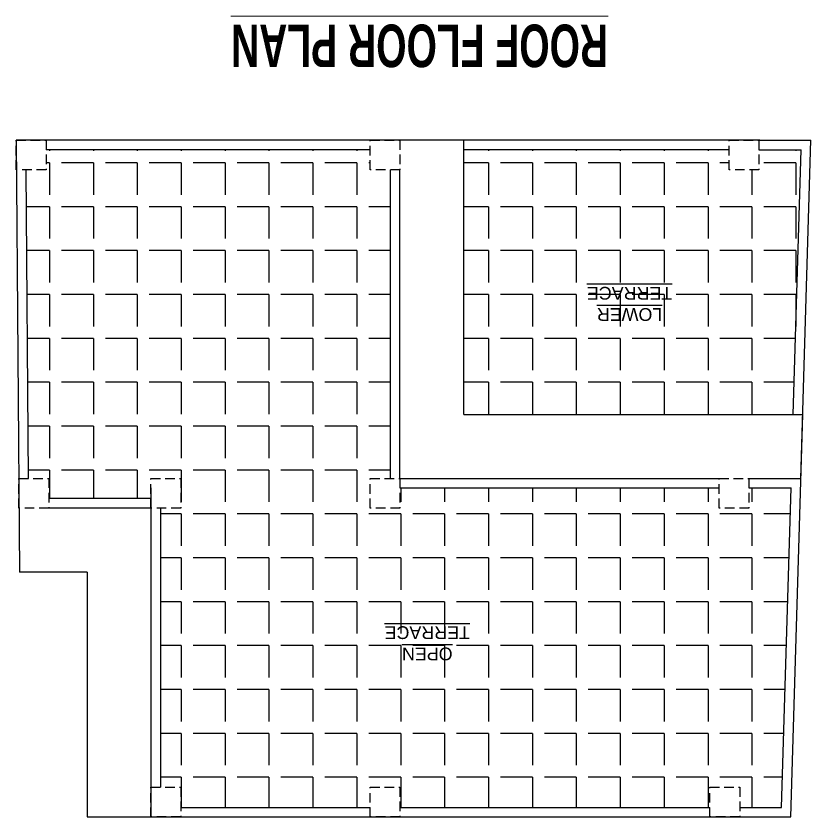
# Model space of a CAD drawing. Header units: inches. Extents: x -9985691 to 3643, y -3270716 to 4788.
# Drawn here: x -4967362 to -4966988.6, y -3264249.7 to -3263873.3 of the extents above; entities that cross this region are included whole.
import ezdxf

# ---------------------------------------------------------------- set-up
doc = ezdxf.new("R2010")
doc.units = ezdxf.units.IN
doc.header["$LTSCALE"] = 2
doc.header["$MEASUREMENT"] = 0
doc.linetypes.add('HIDDEN', pattern=[0.375, 0.25, -0.125])
doc.layers.get('0').update_dxf_attribs({"linetype": 'CONTINUOUS'})
doc.layers.add('A-Hatch', color=7, linetype='CONTINUOUS')
doc.layers.add('TEXT', color=181, linetype='CONTINUOUS', lineweight=25)
doc.layers.add('Text-100.w', color=254, linetype='CONTINUOUS', lineweight=9)
doc.styles.add('Arial', font='arial.ttf', dxfattribs={"width": 0.8, "height": 12})
doc.styles.add('arial.', font='arial.ttf')
pattern_1 = [(180, (-9940425.694, -6528921.072), (1e-12, -20.625), [15, -5.625]), (270, (-9940425.694, -6528921.072), (20.625, 1e-12), [15, -5.625])]

msp = doc.modelspace()

# ---------------------------------------------------------------- hatches: boundary and pattern name
at = {"layer": 'A-Hatch', "ltscale": 0.5}
h = msp.add_hatch(dxfattribs=at)
h.set_pattern_fill('ANGLE', color=256, scale=75, angle=180)
h.set_pattern_definition(pattern_1)
h.paths.add_polyline_path([(-4967195.67, -3264104.62), (-4967195.67, -3264090.62), (-4967186.17, -3264090.62), (-4967186.17, -3263945.62), (-4967195.67, -3263945.62), (-4967195.67, -3263936.12), (-4967347.92, -3263936.12), (-4967347.92, -3263945.62), (-4967357.42, -3263945.62), (-4967356.3, -3264090.62), (-4967346.69, -3264090.62), (-4967346.69, -3264100.12), (-4967298.67, -3264100.12), (-4967298.67, -3264090.62), (-4967284.67, -3264090.62), (-4967284.67, -3264104.62), (-4967294.17, -3264104.62), (-4967294.17, -3264235.74), (-4967284.67, -3264235.74), (-4967284.67, -3264245.24), (-4967195.67, -3264245.24), (-4967195.67, -3264235.74), (-4967181.67, -3264235.74), (-4967181.67, -3264245.24), (-4967036.03, -3264245.24), (-4967036.03, -3264235.74), (-4967022.03, -3264235.74), (-4967022.03, -3264245.24), (-4967002.39, -3264245.24), (-4966997.92, -3264095.12), (-4967017.71, -3264095.12), (-4967017.71, -3264104.62), (-4967031.71, -3264104.62), (-4967031.71, -3264095.12), (-4967181.67, -3264095.12), (-4967181.67, -3264104.62)])
h.paths.add_polyline_path([(-4967147.42, -3264157.28), (-4967190.47, -3264157.28), (-4967190.47, -3264179.75), (-4967147.42, -3264179.75)], flags=24)
h = msp.add_hatch(dxfattribs=at)
h.set_pattern_fill('ANGLE', color=256, scale=75, angle=180)
h.set_pattern_definition(pattern_1)
h.paths.add_polyline_path([(-4966996.9, -3264060.62), (-4966993.19, -3263936.12), (-4967012.99, -3263936.12), (-4967012.99, -3263945.62), (-4967026.99, -3263945.62), (-4967026.99, -3263936.12), (-4967151.67, -3263936.12), (-4967151.67, -3264060.62)])
h.paths.add_polyline_path([(-4967052.38, -3263997.77), (-4967095.43, -3263997.77), (-4967095.43, -3264020.24), (-4967052.38, -3264020.24)], flags=24)

# ---------------------------------------------------------------- linework, layer by layer
at = {"ltscale": 0.5}
for p, q in [((-4967012.57, -3263931.62), (-4967362.03, -3263931.62)), ((-4967362.03, -3263931.62), (-4967360.46, -3264134.62)), ((-4967151.67, -3264060.62), (-4967151.67, -3263931.62)), ((-4967012.57, -3263931.62), (-4966988.56, -3263931.62)), ((-4966993.29, -3264090.62), (-4966988.56, -3263931.62)), ((-4967195.67, -3263936.12), (-4967347.92, -3263936.12)), ((-4967026.99, -3263936.12), (-4967151.67, -3263936.12)), ((-4967012.99, -3263936.12), (-4966993.19, -3263936.12)), ((-4966996.9, -3264060.62), (-4966993.19, -3263936.12)), ((-4967357.42, -3263945.62), (-4967356.3, -3264090.62)), ((-4967186.17, -3264090.62), (-4967186.17, -3263945.62)), ((-4967181.67, -3264090.62), (-4967181.67, -3263945.62)), ((-4967151.67, -3264060.62), (-4966992.39, -3264060.62)), ((-4966998.02, -3264249.74), (-4966992.39, -3264060.62)), ((-4967181.67, -3264090.62), (-4967031.71, -3264090.62)), ((-4967017.71, -3264090.62), (-4966993.29, -3264090.62)), ((-4967298.67, -3264095.12), (-4967298.67, -3264249.74)), ((-4967181.67, -3264095.12), (-4967031.71, -3264095.12)), ((-4967017.71, -3264095.12), (-4966997.92, -3264095.12)), ((-4967002.39, -3264245.24), (-4966997.92, -3264095.12)), ((-4967298.67, -3264100.12), (-4967346.69, -3264100.12)), ((-4967298.67, -3264104.62), (-4967346.8, -3264104.62)), ((-4967294.17, -3264104.62), (-4967294.17, -3264235.74)), ((-4967328.67, -3264134.62), (-4967360.46, -3264134.62)), ((-4967328.67, -3264134.62), (-4967328.67, -3264249.74)), ((-4967284.67, -3264245.24), (-4967195.67, -3264245.24)), ((-4967181.67, -3264245.24), (-4967036.03, -3264245.24)), ((-4967022.03, -3264245.24), (-4967002.39, -3264245.24)), ((-4967328.67, -3264249.74), (-4967022.03, -3264249.74)), ((-4967022.03, -3264249.74), (-4966998.02, -3264249.74))]:
    msp.add_line(p, q, dxfattribs=at)
at = {"linetype": 'HIDDEN', "ltscale": 9}
for points in [[(-4967347.92, -3263945.62), (-4967361.92, -3263945.62), (-4967361.92, -3263931.62), (-4967347.92, -3263931.62)], [(-4967181.67, -3263945.62), (-4967195.67, -3263945.62), (-4967195.67, -3263931.62), (-4967181.67, -3263931.62)], [(-4967012.99, -3263945.62), (-4967026.99, -3263945.62), (-4967026.99, -3263931.62), (-4967012.99, -3263931.62)], [(-4967346.69, -3264104.62), (-4967360.69, -3264104.62), (-4967360.69, -3264090.62), (-4967346.69, -3264090.62)], [(-4967284.67, -3264104.62), (-4967298.67, -3264104.62), (-4967298.67, -3264090.62), (-4967284.67, -3264090.62)], [(-4967181.67, -3264104.62), (-4967195.67, -3264104.62), (-4967195.67, -3264090.62), (-4967181.67, -3264090.62)], [(-4967017.71, -3264104.62), (-4967031.71, -3264104.62), (-4967031.71, -3264090.62), (-4967017.71, -3264090.62)], [(-4967284.67, -3264249.74), (-4967298.67, -3264249.74), (-4967298.67, -3264235.74), (-4967284.67, -3264235.74)], [(-4967181.67, -3264249.74), (-4967195.67, -3264249.74), (-4967195.67, -3264235.74), (-4967181.67, -3264235.74)], [(-4967022.03, -3264249.74), (-4967036.03, -3264249.74), (-4967036.03, -3264235.74), (-4967022.03, -3264235.74)]]:
    msp.add_lwpolyline(points, close=True, dxfattribs=at)

# ---------------------------------------------------------------- texts
at = {"layer": 'TEXT', "lineweight": -2, "char_height": 6, "width": 127.5059, "attachment_point": 5, "rotation": 180, "style": 'arial.'}
for s, insert in [('{\\LLOWER\\PTERRACE}', (-4967073.78, -3264008.55)), ('{\\LOPEN\\PTERRACE}', (-4967168.82, -3264168.06))]:
    msp.add_mtext(s, dxfattribs=dict(at, insert=insert))
at = {"layer": 'Text-100.w', "insert": (-4967172.46, -3263897.31), "char_height": 20, "width": 569.1024, "attachment_point": 2, "rotation": 180, "style": 'Arial'}
msp.add_mtext('\\A1;{\\fArial Narrow|b1|i0|c0|p34;\\LROOF FLOOR PLAN}', dxfattribs=at)

doc.saveas('drawing.dxf')
